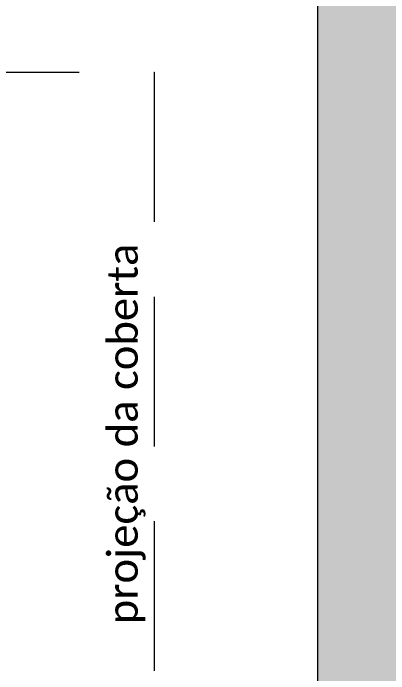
# Model space of a CAD drawing. Header units: metres. Extents: x 5 to 242, y -3 to 162.
# Drawn here: x 168.338 to 169.593, y 101.955 to 104.162 of the extents above; entities that cross this region are included whole.
import ezdxf

# ---------------------------------------------------------------- set-up
doc = ezdxf.new("R2010")
doc.units = ezdxf.units.M
doc.linetypes.add('IMPORT-Dashed _3_', pattern=[0.75, 0.5, -0.25])
doc.layers.add('1053_ARQ_BASE_MATADOURO_dwg', color=7, linetype='Continuous', lineweight=5, true_color=0x767676)
for name, color, linetype, lineweight in [('A-DETL', 7, 'Continuous', 5), ('A-DETL-GENF', 7, 'Continuous', 5), ('A-PROJEÇÃO', 7, 'IMPORT-Dashed _3_', 15), ('A-TEXTO1', 7, 'Continuous', 5)]:
    doc.layers.add(name, color=color, linetype=linetype, lineweight=lineweight)
doc.styles.add('Calibri', font='calibri.ttf', dxfattribs={"height": 0.1})

# ---------------------------------------------------------------- blocks, each defined once
blk = doc.blocks.new('1053_ARQ_BASE_MATADOURO_dwg_arq geral tgov-4039641-TÉRREO 1_20')
at = {"layer": 'A-PROJEÇÃO', "color": 253, "true_color": 0xaaaaaa, "flags": 128}
blk.add_lwpolyline([(12.1996, 15.2781), (-3.0504, 15.2781), (-3.0504, 20.7782), (12.1996, 20.7782)], close=True, dxfattribs=at)
at = {"layer": 'A-TEXTO1', "insert": (12.0452, 20.2057), "char_height": 0.1, "width": 1.545544, "attachment_point": 3, "rotation": 90, "line_spacing_factor": 1.158048, "style": 'Calibri'}
blk.add_mtext('projeção da coberta', dxfattribs=at)
blk = doc.blocks.new('1053_ARQ_BASE_MATADOURO_dwg-3625622-TÉRREO 1_20')
blk.add_blockref('1053_ARQ_BASE_MATADOURO_dwg_arq geral tgov-4039641-TÉRREO 1_20', (130.2098, 83.186))

msp = doc.modelspace()

# ---------------------------------------------------------------- hatches: boundary and pattern name
at = {"layer": 'A-DETL-GENF', "true_color": 0xffff00}
h = msp.add_hatch(color=2, dxfattribs=at)
h.paths.add_polyline_path([(159.2772, 95.5542), (169.8307, 95.5542), (169.8307, 120.7142), (129.9669, 120.7142), (129.9669, 95.5542), (149.0587, 95.5542)])
h.paths.add_polyline_path([(130.4761, 96.1081), (130.4761, 120.3589), (169.3545, 120.3589), (169.3545, 96.1081), (138.8401, 96.1081)])

# ---------------------------------------------------------------- linework, layer by layer
at = {"layer": 'A-DETL'}
msp.add_line((169.3545, 120.3589), (169.3545, 96.1081), dxfattribs=at)

# ---------------------------------------------------------------- block references
at = {"layer": '1053_ARQ_BASE_MATADOURO_dwg', "color": 253, "true_color": 0xaaaaaa}
msp.add_blockref('1053_ARQ_BASE_MATADOURO_dwg-3625622-TÉRREO 1_20', (26.3988, 0), dxfattribs=at)

doc.saveas('drawing.dxf')
